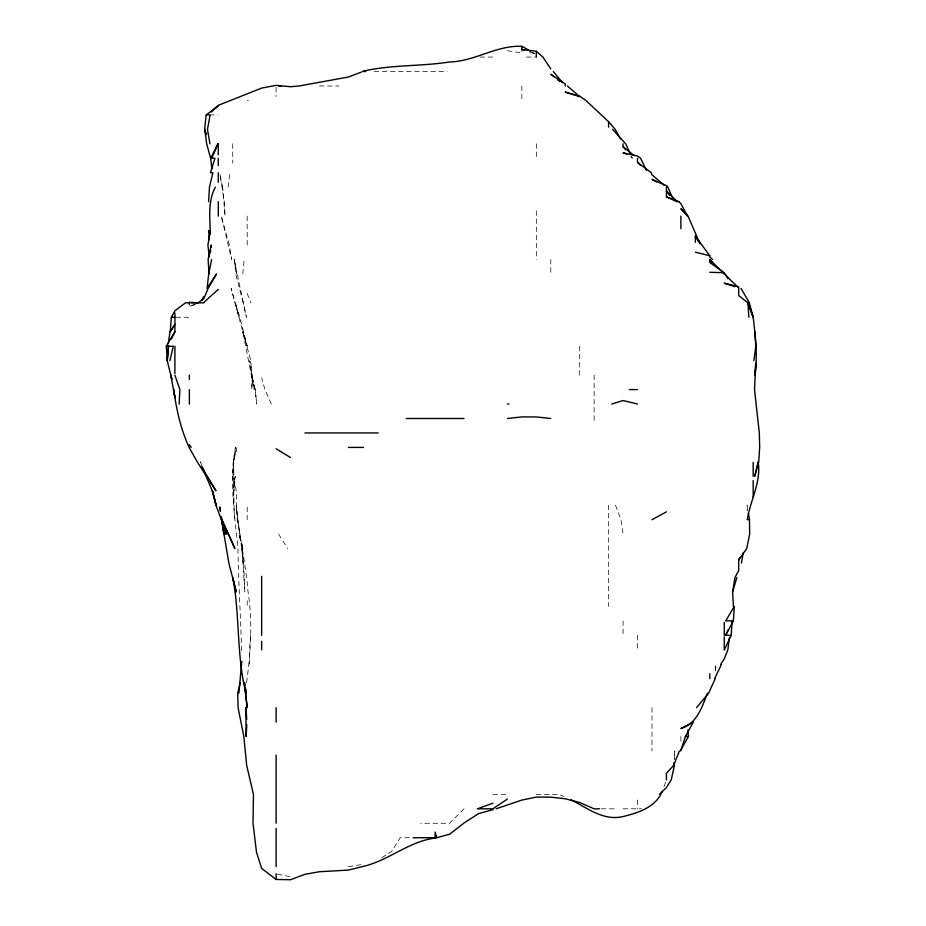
<?xml version="1.0" encoding="UTF-8"?>
<svg xmlns="http://www.w3.org/2000/svg" width="926" height="926" viewBox="0 0 926 926"><rect width="100%" height="100%" fill="white"/><g stroke="black" fill="none" stroke-linecap="round" stroke-linejoin="round"><path stroke-width="0.69" stroke-dasharray="4.63 3.47" d="M674.556 759.667L674.776 750.986L674.151 758.88M246.524 682.647C250.807 652.726 252.705 622.052 248.064 591.969C245.691 562.8 239.001 534.279 236.176 505.226L239.834 534.14L237.172 519.683L236.188 490.768L233.908 476.311L233.502 461.854L235.378 447.408C229.208 480.883 234.614 515.111 237.994 548.597C238.41 583.299 240.864 618.012 241.582 652.691M715.59 670.818L715.914 664.255L715.046 673.457M250.61 635.34L249.464 649.797L249.534 664.255M242.82 273.922L244.209 259.465M228.074 187.179L229.937 172.734M233.34 490.768L233.78 505.226L233.34 490.768L235.192 476.311L233.734 490.768L234.463 519.683M663.977 786.66L665.944 781.532M464.042 808.815L449.585 823.272L420.67 823.272M381.825 857.754L391.756 851.364L400.217 837.729L412.001 837.729M194.367 304.399L189.367 306.494L195.548 304.457M348.384 866.643L362.842 864.409M479.946 57.076L493.708 57.076M526.512 57.076L536.328 57.076M374.185 71.533L447.189 71.533M319.47 85.991L338.916 85.991M247.196 100.448L248.365 100.448M209.693 114.905L217.841 114.905M176.021 317.294L189.367 317.294M492.956 794.358L507.413 794.358M536.328 794.358L558.841 794.358L563.957 796.464M601.379 808.815L615.315 808.815M623.105 808.815L641.649 808.815M507.413 50.722L521.87 52.99L521.87 47.643M277.418 874.132L290.567 876.76M529.753 52.215L535.008 54.021M531.501 51.752L535.124 53.789M630.675 156.158L632.365 158.277L631.254 155.857M278.633 534.14L287.616 548.597M271.364 404.037L264.94 389.58L261.653 377.866M247.196 293.426L250.923 302.837M615.501 505.226L620.976 519.683L623.059 533.92M201.868 465.766L200.398 461.854L201.683 465.442M242.797 331.751L250.853 360.665L251.478 375.123L249.754 360.665L252.474 375.123L251.814 389.58L252.069 375.123L254.233 389.58L242.809 331.751L231.164 288.38L239.035 317.294L235.308 302.837L239.892 317.294L247.196 346.208L242.797 331.751L247.196 346.208M220.353 511.8L218.825 505.226L220.099 511.8M747.745 509.173L747.097 505.226L747.166 511.013M680.888 736.529L680.888 741.911M651.973 707.626L651.973 750.986M637.516 635.34L637.516 649.797M637.516 799.995L637.516 808.815M623.059 620.883L623.059 635.34M608.602 505.226L608.602 606.426M594.145 375.123L594.145 422.488M579.688 346.208L579.688 375.123M550.785 259.465L550.785 273.922M536.328 143.819L536.328 158.277M536.328 210.827L536.328 259.465M521.87 85.991L521.87 100.448M276.11 87.299L276.11 96.501M247.196 216.094L247.196 246.084M247.196 507.101L247.196 519.683M247.196 600.731L247.196 606.426M232.739 143.819L232.739 163.219M233.202 461.854L232.935 476.311L234.197 490.768L233.028 476.311L233.572 461.854L236.894 447.408L233.271 461.854M229.324 245.008L221.291 216.094L231.685 259.465L229.324 245.008M243.191 302.837L235.736 273.922L234.544 259.465L236.581 273.922L234.128 259.465L246.443 317.294L243.191 302.837M255.263 389.58L251.583 375.123L255.206 389.58L256.676 404.037L255.263 389.58M242.971 548.597L239.487 534.14L242.855 548.597M242.438 548.597L239.244 534.14L241.848 548.597L244.846 591.969L243.631 563.054L241.686 548.597L243.295 563.054L242.438 548.597M222.634 187.179L219.96 174.042L224.266 201.636L225.053 216.094L222.634 187.179M220.689 511.8L219.913 505.226L220.677 511.8"/><path stroke-width="1.39" d="M755.801 363.559L754.516 389.58L759.32 432.951L759.679 447.408L758.718 461.854L754.725 476.311L758.151 461.854C761.369 482.145 750.303 500.214 747.259 519.683L749.481 519.683L749.655 534.14L746.715 548.597L738.716 560.022L738.716 570.624L734.931 577.511L732.605 591.969L733.415 606.426M210.248 234.498C210.086 218.571 207.563 201.961 215.318 187.179M179.146 404.037L179.876 389.58L174.91 375.123M246.791 724.711L246.119 736.529L245.888 707.626L246.744 719.444M755.662 363.293L754.968 375.123C757.734 355.908 755.35 336.451 753.208 317.294L747.93 302.837L738.716 295.579L738.716 288.38M208.593 201.636L209.45 187.179L212.876 172.734L210.399 172.734L214.994 158.277L211.834 158.277L217.934 143.819L210.653 158.277L211.904 168.787M733.404 620.883L734.318 606.426L725.695 620.883L733.404 620.883L725.625 635.34L731.193 635.34L732.119 620.883M238.908 693.169L241.802 661.361M189.367 304.608L189.367 302.837L185.443 302.837L174.91 310.789L171.379 317.294L170.245 331.751L174.91 324.528L170.014 331.751L168.254 343.581M673.839 762.816L673.63 765.443L666.431 773.268L666.431 779.9M245.865 689.222L245.471 693.169L247.196 707.626L244.395 682.647M210.329 252.902L210.619 250.263M210.92 247.636L211.209 245.008L208.119 259.465L208.998 273.922M206.139 134.617L204.577 129.362L206.243 114.905L218.281 105.691L215.295 108.458M729.318 637.968L727.882 649.797L724.259 658.872L720.752 664.255M753.845 360.665L755.871 346.208L754.887 331.751M210.434 230.551L207.91 245.008L209.299 256.838M741.413 563.054L743.3 552.544M211.66 259.465L208.697 273.922L207.123 288.38L216.545 273.922L208.13 288.38L203.824 298.635L198.106 302.837M680.656 750.986L685.39 736.529L693.354 722.083L680.888 728.554C696.827 723.819 702.024 706.978 707.476 693.169M169.852 360.665L173.37 346.208L166.321 346.208L167.247 360.665L171.704 379.058M240.297 682.647L237.704 693.169L238.086 707.626L243.839 736.529L246.675 765.443L253.458 794.358L253.029 823.272L256.49 852.186L261.653 868.403L276.11 879.48L290.567 879.7L305.013 874.306L319.47 871.725L348.384 870.093L362.842 866.493C388.526 860.694 408.725 841.445 435.127 838.076M732.605 591.969L736.876 577.511M662.009 791.799C655.446 807.46 638.141 812.808 623.059 816.57C603.567 821.177 587.431 808.167 571.261 799.879M679.383 750.986L673.63 765.443L674.406 765.443L671.223 779.9L666.431 787.517L659.474 794.358M715.196 678.712L708.645 693.169L696.63 707.626M725.625 635.34L727.986 630.085M738.716 560.022L739.897 557.487M724.421 649.797L731.193 635.34M714.559 678.712L721.539 664.255M171.391 338.974L174.91 331.751L174.91 313.104M201.88 300.302L203.824 296.494M680.888 749.979L688.388 736.529L687.983 729.966M166.321 346.208L174.91 331.751M211.313 112.034L218.281 105.344L261.653 88.074L276.11 85.354L290.567 86.743L299.075 85.991L348.384 77.02L361.534 72.031M203.824 302.397L218.281 289.398M507.413 799.011L492.956 808.815L477.284 808.815M651.973 519.694L666.431 511.812M478.499 808.386L492.956 803.212M611.727 404.037L623.059 400.553L637.516 404.037M496.139 808.815L521.87 800.076L536.328 797.101L550.785 797.147L565.242 798.768L579.688 802.529L594.145 808.815L599.597 808.815M492.956 809.66L478.499 813.641L464.042 823.006L449.585 834.21L436.783 837.729L413.123 837.729M362.842 71.267C391.466 64.542 420.74 66.533 449.585 61.984C474.864 61.371 496.463 45.131 521.87 46.3L530.297 51.069M507.413 418.494L521.87 416.908L536.328 416.955L550.785 418.494M348.384 447.408L363.513 447.408M362.842 71.533L365.677 71.533M278.668 85.991L281.238 85.991M206.243 114.905L210.133 114.905L207.47 129.362L209.959 143.819M204.577 129.362L205.931 133.298M666.431 187.179L666.431 196.891L677.195 201.636L678.897 201.636L680.888 203.732L687.532 216.094L680.888 208.732L688.053 216.094L699.94 243.723M190.733 302.837L203.824 302.837M747.93 302.837L749.331 302.837L753.174 317.294L747.93 302.837L748.833 317.294M171.379 317.294L174.91 317.294M629.391 389.58L637.516 389.58M507.413 404.037L508.941 404.037M406.213 418.494L464.042 418.494M305.013 432.951L378.167 432.951M685.39 736.529L688.388 736.529M709.802 272.29L724.259 272.719L724.259 273.922L738.716 287.951M189.367 302.246L197.585 302.837M521.87 46.3L521.87 49.495L536.328 51.289L542.902 57.076L550.785 68.918M695.345 252.173L709.802 255.75L709.802 256.919L712.557 259.465M738.716 286.747L724.259 283.159L734.769 286.643M521.87 49.495L524.498 50.398M626.983 154.283L623.059 152.778L637.516 156.054L640.618 158.277L646.417 170.315M666.431 196.891L678.897 201.636M656.8 181.971L651.973 179.355L666.431 185.675L667.912 187.179L672.38 197.701M276.11 448.786L290.567 457.583M724.259 272.719L709.802 262.521L709.802 259.465L724.259 273.922M637.516 158.277L637.516 162.316L651.221 172.734L651.973 174.806L664.37 185.42M623.059 143.819L623.059 146.667L634.136 155.591M554.118 76.916L550.785 74.196L565.242 83.988L565.242 85.991M557.452 79.636L559.674 81.453M567.372 85.991L579.688 96.593L565.242 92.091L579.688 96.154L585.88 100.448L608.602 121.734L615.211 129.362L620.443 138.993M677.195 201.636L666.431 190.976L669.486 195.247M637.516 162.316L640.26 165.164M612.561 129.362L625.698 143.819L630.143 153.45M553.308 71.533L562.487 82.657M623.059 146.667L625.606 149.827M709.802 259.465L713.228 263.922M695.345 242.311L695.345 236.084L709.802 255.75M189.367 444.7L191.196 447.408M201.856 467.271L215.955 490.768L197.238 461.854L189.367 447.906M741.043 288.38L749.331 302.837M201.856 467.561L203.824 470.975L202.84 468.371M695.345 236.084L698.54 241.663M725.382 273.922L727.952 278.738M227.993 532.936L221.742 519.683L225.319 534.14L222.171 519.683M228.572 534.14L234.891 548.597L221.742 519.683L226.824 534.14L215.943 505.226L212.459 490.768L216.152 505.226L212.193 490.768L202.111 466.646M189.089 447.408C180.778 429.143 176.31 409.396 173.752 389.58L174.91 397.705L170.824 375.123L171.935 379.058M436.783 837.729L435.127 832.08L435.127 837.729M210.653 158.277L206.66 143.819L204.82 129.362M233.063 578.831L236.28 591.969L228.849 563.054L221.117 517.055M232.739 577.511C240.112 615.802 236.35 655.099 245.922 693.169L245.251 687.902M748.393 513.12L749.481 519.683M221.291 517.055L223.837 534.14M244.58 682.647L244.915 685.275M221.314 517.055L221.627 519.683M208.581 230.551L209.322 239.753M753.174 462.41L753.174 476.311M753.174 480.501L753.174 496.984M724.259 622.33L724.259 635.34M724.259 636.833L724.259 649.797M709.802 673.781L709.802 678.712M680.888 216.094L680.888 228.757M608.602 121.734L608.602 127.198M536.328 51.289L536.328 57.076M276.11 707.626L276.11 722.083M276.11 755.049L276.11 823.272M276.11 828.423L276.11 866.643M276.11 873.669L276.11 879.48M261.653 576.377L261.653 635.34M261.653 641.371L261.653 649.797M218.281 143.819L218.281 154.839M218.281 158.277L218.281 165.627M218.281 172.734L218.281 182.248M218.281 201.636L218.281 216.094M189.367 375.123L189.367 379.486M189.367 389.58L189.367 404.037M174.91 346.208L174.91 373.479M168.544 346.208L167.247 360.665L168.544 346.208"/></g></svg>
